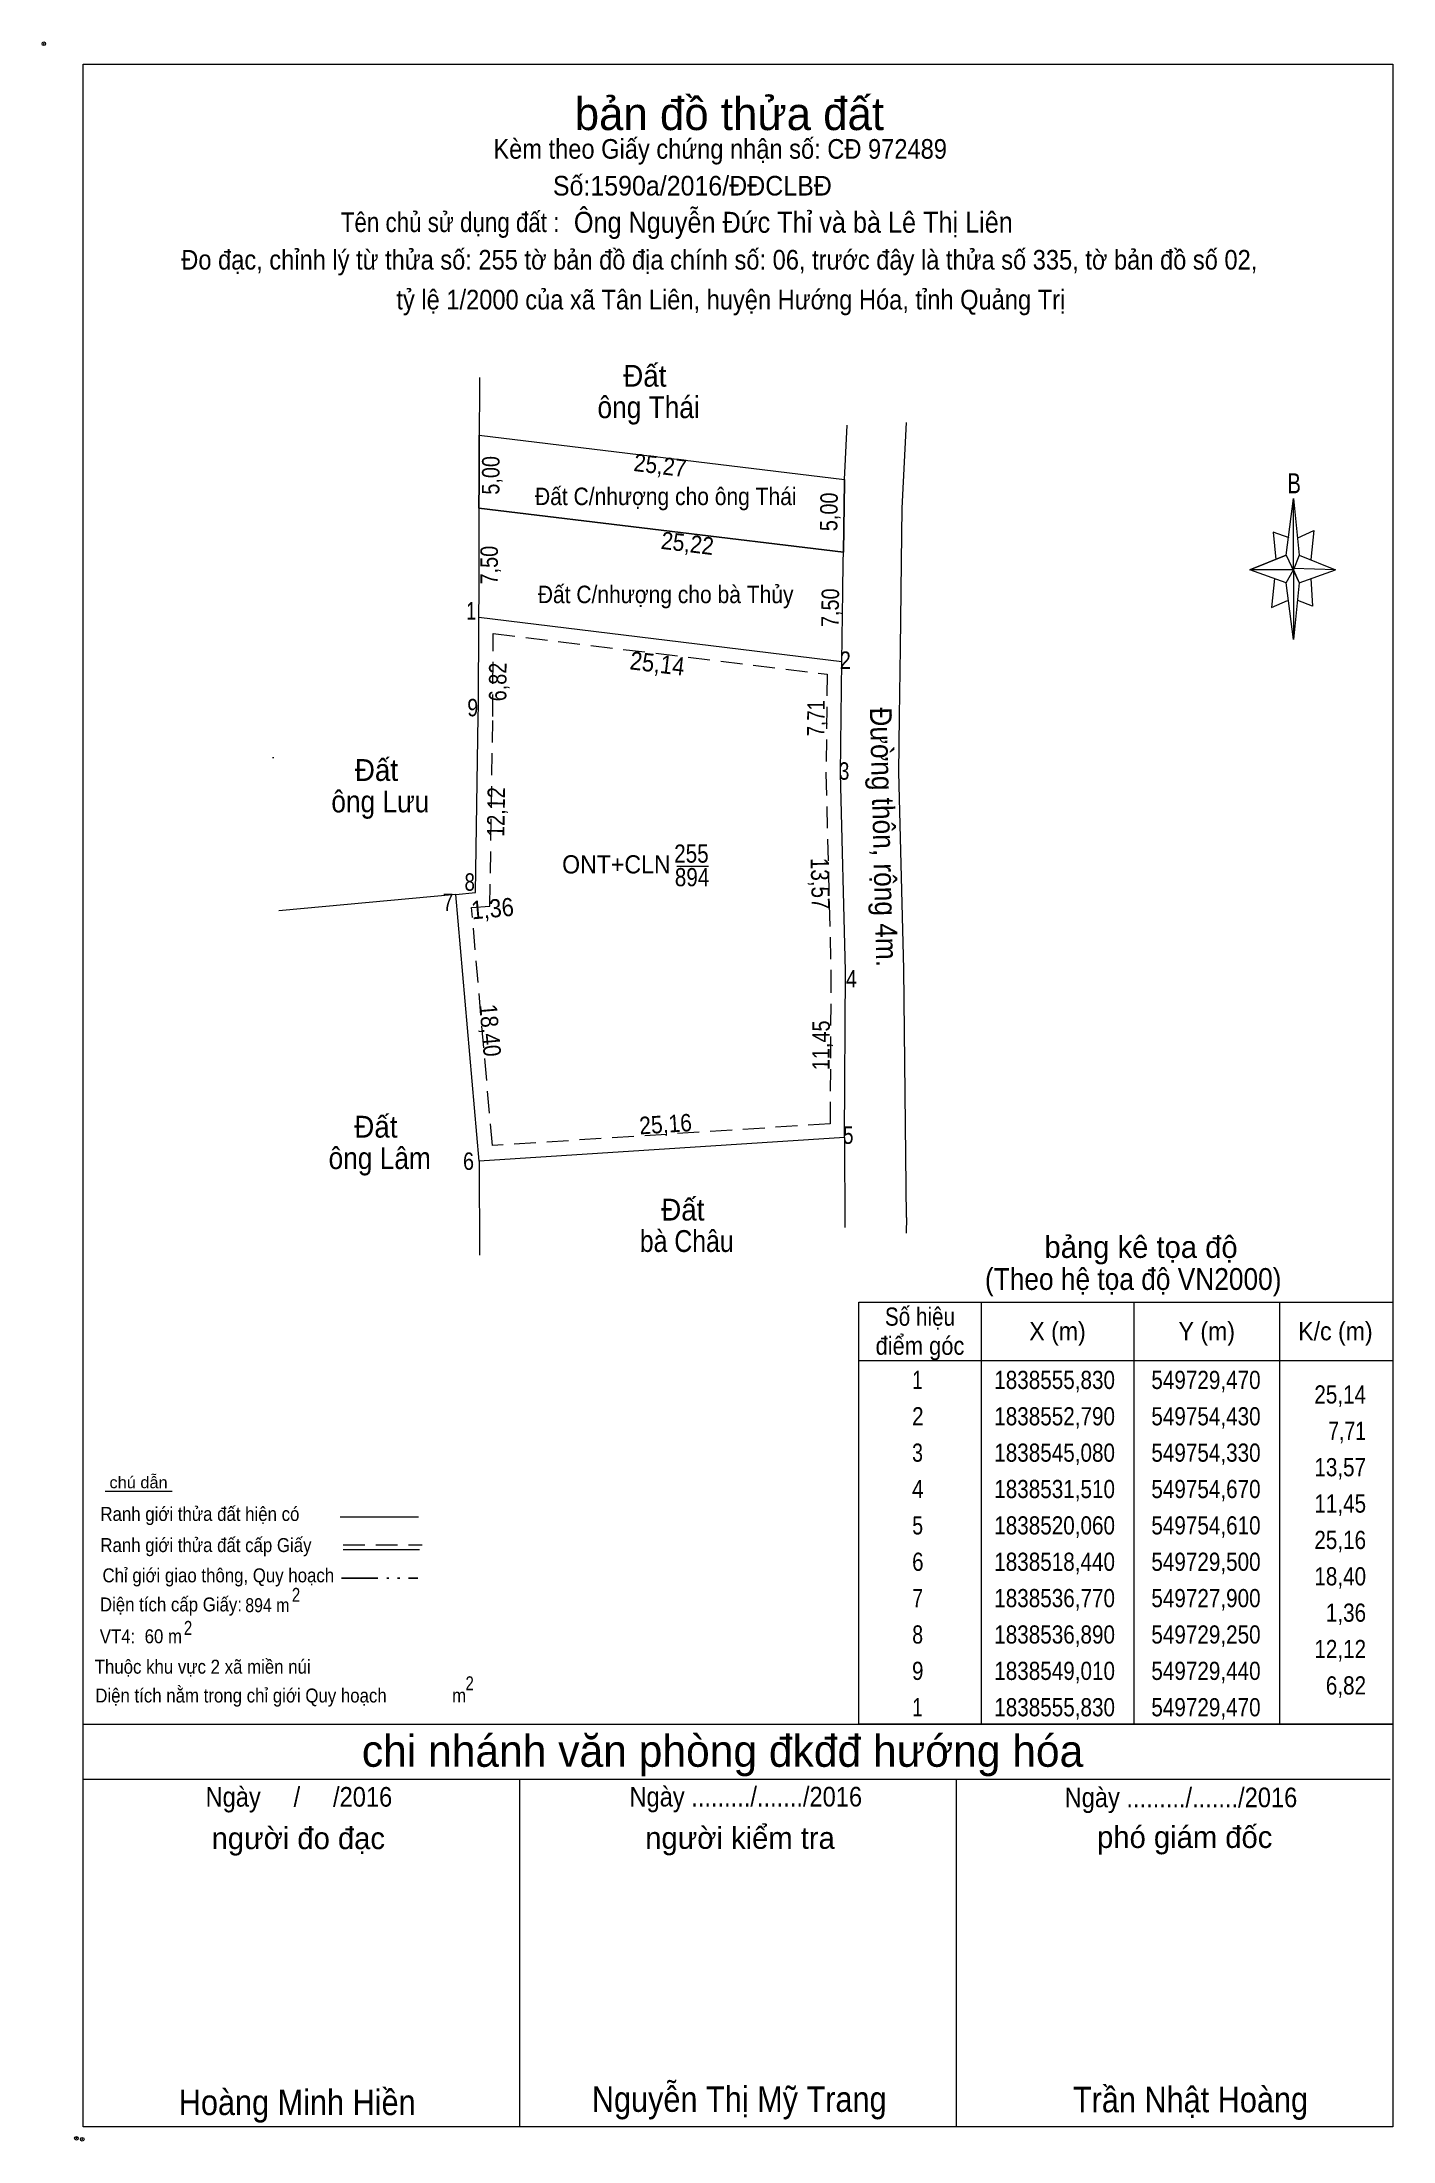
# Model space of a CAD drawing. Header units: metres. Extents: x 549699 to 549792, y 1838451 to 1838595.
import ezdxf
from ezdxf.enums import TextEntityAlignment as Align

# ---------------------------------------------------------------- set-up
doc = ezdxf.new("R2010")
doc.units = ezdxf.units.M
doc.header["$LTSCALE"] = 0.5
doc.header["$PDMODE"] = 32
doc.header["$PDSIZE"] = 0.25
doc.linetypes.add('DASH_DOUBLE_DOT', pattern=[9.2, 5, -1.2, 0.3, -1.2, 0.3, -1.2])
doc.linetypes.add('MEDIUM_DASHED', pattern=[4.5, 3, -1.5])
for name, color, linetype, lineweight in [('1', 7, 'Continuous', 13), ('10', 7, 'Continuous', 13), ('15', 7, 'Continuous', 13), ('18', 7, 'Continuous', 13), ('28', 7, 'Continuous', 13), ('40', 7, 'MEDIUM_DASHED', 13), ('63', 7, 'Continuous', 13)]:
    doc.layers.add(name, color=color, linetype=linetype, lineweight=lineweight)

msp = doc.modelspace()

# ---------------------------------------------------------------- linework, layer by layer
at = {"layer": '1'}
for points in [[(549729.5, 1838565.13), (549729.51, 1838568.33), (549754.6, 1838565.29), (549754.6, 1838565.13)], [(549754.6, 1838565.13), (549754.53, 1838560.29), (549729.49, 1838563.33), (549729.5, 1838565.13)]]:
    msp.add_lwpolyline(points, dxfattribs=at)
at = {"layer": '1', "linetype": 'MEDIUM_DASHED'}
msp.add_lwpolyline([(549730.47, 1838554.7), (549753.42, 1838551.91), (549753.33, 1838545.07), (549753.67, 1838531.5), (549753.61, 1838521), (549730.41, 1838519.5), (549728.98, 1838535.86), (549730.24, 1838535.97), (549730.44, 1838549)], close=True, dxfattribs=at)
at = {"layer": '10'}
for p, q in [((549729.5, 1838518.44), (549727.9, 1838536.77)), ((549754.61, 1838520.06), (549729.5, 1838518.44)), ((549729.5, 1838518.44), (549729.53, 1838511.97))]:
    msp.add_line(p, q, dxfattribs=at)
at = {"layer": '15'}
for p, q in [((549743.08, 1838538.71), (549745.26, 1838538.71)), ((549727.9, 1838536.77), (549715.74, 1838535.65)), ((549727.9, 1838536.77), (549729.25, 1838536.89))]:
    msp.add_line(p, q, dxfattribs=at)
at = {"layer": '18'}
for p, q in [((549758.57, 1838563.32), (549758.86, 1838569.2)), ((549729.51, 1838568.33), (549754.6, 1838565.29)), ((549754.6, 1838565.29), (549754.79, 1838569.02)), ((549754.53, 1838560.29), (549754.6, 1838565.13)), ((549754.6, 1838565.13), (549754.6, 1838565.29)), ((549729.49, 1838563.33), (549754.53, 1838560.29)), ((549758.52, 1838559.62), (549758.57, 1838563.32)), ((549754.49, 1838557.59), (549754.52, 1838559.62)), ((549754.52, 1838559.62), (549754.53, 1838560.29)), ((549758.49, 1838557.59), (549758.52, 1838559.62)), ((549729.47, 1838557.59), (549729.46, 1838555.83)), ((549754.43, 1838552.79), (549754.49, 1838557.59)), ((549758.44, 1838553.7), (549758.49, 1838557.59)), ((549729.47, 1838555.83), (549754.43, 1838552.79)), ((549758.38, 1838549.01), (549758.44, 1838553.7)), ((549729.25, 1838536.89), (549729.44, 1838549.01)), ((549758.33, 1838545.13), (549758.38, 1838549.01)), ((549754.61, 1838520.06), (549754.63, 1838513.86)), ((549758.87, 1838514.56), (549758.83, 1838513.49))]:
    msp.add_line(p, q, dxfattribs=at)
for points in [[(549729.52, 1838572.29), (549729.52, 1838571.51), (549729.51, 1838568.33)], [(549729.51, 1838568.33), (549729.5, 1838565.13), (549729.49, 1838563.33)], [(549729.49, 1838563.33), (549729.48, 1838559.62), (549729.47, 1838557.59)], [(549729.44, 1838549.01), (549729.45, 1838549.61), (549729.47, 1838555.83)], [(549754.33, 1838545.08), (549754.38, 1838549.01), (549754.43, 1838552.79)], [(549754.61, 1838520.06), (549754.67, 1838531.51), (549754.33, 1838545.08)], [(549758.87, 1838514.56), (549758.67, 1838531.63), (549758.33, 1838545.18)]]:
    msp.add_lwpolyline(points, dxfattribs=at)
at = {"layer": '28'}
for p, q in [((549784.95, 1838560.08), (549785.45, 1838563.98)), ((549784.95, 1838558.18), (549782.45, 1838559.08)), ((549785.85, 1838560.08), (549788.35, 1838559.08)), ((549785.85, 1838558.18), (549785.45, 1838554.28)), ((549786.65, 1838558.48), (549786.75, 1838556.58)), ((549786.75, 1838556.58), (549785.75, 1838556.98)), ((549703.8, 1838495.75), (549708.4, 1838495.75)), ((549719.95, 1838493.98), (549725.33, 1838493.98)), ((549720.15, 1838491.74), (549725.41, 1838491.74)), ((549702.29, 1838479.74), (549792.29, 1838479.74)), ((549702.29, 1838475.94), (549792.09, 1838475.94)), ((549702.29, 1838475.94), (549792.09, 1838475.94)), ((549702.29, 1838475.94), (549792.09, 1838475.94)), ((549732.29, 1838452.04), (549732.29, 1838475.94)), ((549762.29, 1838452.04), (549762.29, 1838475.94))]:
    msp.add_line(p, q, dxfattribs=at)
at = {"layer": '28', "linetype": 'MEDIUM_DASHED'}
msp.add_line((549720.15, 1838492.06), (549725.59, 1838492.06), dxfattribs=at)
at = {"layer": '28', "linetype": 'DASH_DOUBLE_DOT', "lineweight": 25}
msp.add_line((549720.05, 1838489.77), (549725.29, 1838489.77), dxfattribs=at)
at = {"layer": '28'}
for points in [[(549702.29, 1838593.84), (549792.29, 1838593.84), (549792.29, 1838452.04), (549702.29, 1838452.04)], [(549785.45, 1838563.98), (549785.85, 1838560.08), (549785.45, 1838559.08)], [(549785.45, 1838559.08), (549782.45, 1838559.08), (549784.95, 1838560.08), (549785.85, 1838558.18), (549788.35, 1838559.08), (549785.45, 1838559.18)], [(549785.45, 1838559.08), (549785.45, 1838554.28), (549784.95, 1838558.18)]]:
    msp.add_lwpolyline(points, close=True, dxfattribs=at)
for points in [[(549785.15, 1838561.28), (549784.05, 1838561.68), (549784.25, 1838559.78)], [(549785.75, 1838561.28), (549786.85, 1838561.78), (549786.65, 1838559.78)], [(549785.45, 1838559.08), (549784.95, 1838560.08), (549782.45, 1838559.08)], [(549785.45, 1838559.08), (549785.85, 1838558.18), (549788.35, 1838559.08)], [(549784.15, 1838558.48), (549783.95, 1838556.48), (549785.05, 1838556.98)], [(549792.29, 1838452.04), (549702.29, 1838452.04), (549702.29, 1838475.94)]]:
    msp.add_lwpolyline(points, dxfattribs=at)
for p in [(549699.59, 1838595.24), (549701.83, 1838451.26), (549702.23, 1838451.2)]:
    msp.add_point(p, dxfattribs=at)
at = {"layer": '40'}
msp.add_line((549715.39, 1838546.15), (549715.3, 1838546.15), dxfattribs=at)
at = {"layer": '63'}
for p, q in [((549763.99, 1838508.74), (549763.99, 1838479.74)), ((549774.49, 1838508.74), (549774.49, 1838479.74)), ((549784.49, 1838508.74), (549784.49, 1838479.74)), ((549755.59, 1838504.74), (549792.29, 1838504.74))]:
    msp.add_line(p, q, dxfattribs=at)
msp.add_lwpolyline([(549755.59, 1838508.74), (549792.29, 1838508.74), (549792.29, 1838479.74), (549755.59, 1838479.74)], close=True, dxfattribs=at)

# ---------------------------------------------------------------- texts
at = {"layer": '1'}
for s, width, p in [('ONT+CLN', 0.95, (549738.93, 1838538.21)), ('255', 0.85, (549744.085, 1838538.95)), ('894', 0.85, (549744.13, 1838537.33))]:
    msp.add_text(s, height=1.25, dxfattribs=dict(at, width=width)).set_placement(p, align=Align.CENTER)
at = {"layer": '15', "width": 0.9}
for s, p in [('Đất C/nhượng cho ông Thái', (549742.325, 1838563.53)), ('Đất C/nhượng cho bà Thủy', (549742.315, 1838556.79))]:
    msp.add_text(s, height=1.2, dxfattribs=at).set_placement(p, align=Align.CENTER)
msp.add_text('Đường thôn, rộng 4m.', height=1.5, rotation=271.435, dxfattribs=at).set_placement((549756.5666, 1838540.6838), align=Align.CENTER)
at = {"layer": '28'}
for s, height, p in [('bản đồ thửa đất', 2.25, (549746.695, 1838589.31)), ('bảng kê tọa độ', 1.5, (549774.98, 1838511.78)), ('chi nhánh văn phòng đkđđ hướng hóa', 2.187, (549746.225, 1838476.8)), ('người đo đạc', 1.5, (549717.075, 1838471.14)), ('người kiểm tra', 1.5, (549747.425, 1838471.16)), ('phó giám đốc', 1.5, (549777.98, 1838471.22))]:
    msp.add_text(s, height=height, dxfattribs=at).set_placement(p, align=Align.CENTER)
for s, height, width, p in [('Kèm theo Giấy chứng nhận số: CĐ 972489', 1.35, 0.9, (549746.06, 1838587.34)), ('Số:1590a/2016/ĐĐCLBĐ', 1.35, 0.95, (549744.15, 1838584.81)), ('Tên chủ sử dụng đất :', 1.35, 0.85, (549727.505, 1838582.3)), ('Đo đạc, chỉnh lý từ thửa số: 255 tờ bản đồ địa chính số: 06, trước đây là thửa số 335, tờ bản đồ số 02,', 1.35, 0.9, (549746, 1838579.72)), (' tỷ lệ 1/2000 của xã Tân Liên, huyện Hướng Hóa, tỉnh Quảng Trị', 1.35, 0.9, (549746.57, 1838576.98)), ('B', 1.378, 0.75, (549785.5, 1838564.34)), ('(Theo hệ tọa độ VN2000)', 1.5, 0.9, (549774.44, 1838509.58)), ('chú dẫn', 0.8, 1.05, (549706.1, 1838495.95)), ('Ranh giới thửa đất hiện có ', 0.96, 0.9, (549710.475, 1838493.7)), ('Ranh giới thửa đất cấp Giấy', 0.96, 0.9, (549710.73, 1838491.56)), ('Chỉ giới giao thông, Quy hoạch', 0.96, 0.9, (549711.58, 1838489.48)), ('Diện tích cấp Giấy: ', 0.96, 0.9, (549708.485, 1838487.48)), ('894 m ', 0.96, 0.85, (549715.1, 1838487.43)), ('2', 0.96, 0.8, (549716.92, 1838488.14)), ('2', 0.96, 0.8, (549716.92, 1838488.14)), (' VT4:  60 m ', 0.96, 0.9, (549706.26, 1838485.29)), ('2', 0.96, 0.8, (549709.5, 1838485.87)), ('Thuộc khu vực 2 xã miền núi', 0.96, 0.9, (549710.505, 1838483.2)), ('2', 0.96, 0.8, (549728.85, 1838482.06)), ('Diện tích nằm trong chỉ giới Quy hoạch              m', 0.96, 0.9, (549715.865, 1838481.22)), ('Ngày     /     /2016', 1.35, 0.9, (549717.115, 1838474.06)), ('Ngày ........./......./2016', 1.35, 0.9, (549747.82, 1838474.07)), ('Ngày ........./......./2016', 1.35, 0.9, (549777.72, 1838474.02)), ('Nguyễn Thị Mỹ Trang', 1.75, 0.9, (549747.37, 1838453.08)), ('Hoàng Minh Hiền', 1.75, 0.9, (549717, 1838452.86)), ('Trần Nhật Hoàng', 1.75, 0.9, (549778.375, 1838453.05))]:
    msp.add_text(s, height=height, dxfattribs=dict(at, width=width)).set_placement(p, align=Align.CENTER)
at = {"layer": '28', "width": 0.9}
msp.add_text('Ông Nguyễn Đức Thỉ và bà Lê Thị Liên', height=1.44, dxfattribs=at).set_placement((549736.01, 1838582.25))
at = {"layer": '63'}
for s, height, width, p in [('Đất ', 1.5, 0.95, (549741.15, 1838571.67)), ('ông Thái', 1.5, 0.9, (549741.145, 1838569.51)), ('Đất ', 1.5, 0.95, (549722.71, 1838544.57)), ('ông Lưu', 1.5, 0.9, (549722.71, 1838542.41)), ('Đất ', 1.5, 0.95, (549722.67, 1838520.05)), ('ông Lâm', 1.5, 0.9, (549722.67, 1838517.89)), ('Đất ', 1.5, 0.95, (549743.76, 1838514.35)), ('bà Châu', 1.5, 0.85, (549743.765, 1838512.19)), ('Số hiệu', 1.25, 0.85, (549759.79, 1838507.12)), ('X (m)', 1.25, 0.95, (549769.24, 1838506.12)), ('Y (m)', 1.25, 0.95, (549779.495, 1838506.12)), ('K/c (m)', 1.25, 0.95, (549788.335, 1838506.12)), ('điểm góc', 1.25, 0.9, (549759.79, 1838505.12)), (' 1', 1.25, 0.75, (549759.44, 1838502.77)), ('1838555,830', 1.25, 0.85, (549769.04, 1838502.77)), ('549729,470', 1.25, 0.85, (549779.44, 1838502.77)), (' 2', 1.25, 0.85, (549759.445, 1838500.27)), ('1838552,790', 1.25, 0.85, (549769.04, 1838500.27)), ('549754,430', 1.25, 0.85, (549779.44, 1838500.27)), (' 3', 1.25, 0.8, (549759.435, 1838497.77)), ('1838545,080', 1.25, 0.85, (549769.04, 1838497.77)), ('549754,330', 1.25, 0.85, (549779.44, 1838497.77)), (' 4', 1.25, 0.85, (549759.44, 1838495.27)), ('1838531,510', 1.25, 0.85, (549769.04, 1838495.27)), ('549754,670', 1.25, 0.85, (549779.44, 1838495.27)), (' 5', 1.25, 0.8, (549759.445, 1838492.77)), ('1838520,060', 1.25, 0.85, (549769.04, 1838492.77)), ('549754,610', 1.25, 0.85, (549779.44, 1838492.77)), (' 6', 1.25, 0.85, (549759.445, 1838490.27)), ('1838518,440', 1.25, 0.85, (549769.04, 1838490.27)), ('549729,500', 1.25, 0.85, (549779.44, 1838490.27)), (' 7', 1.25, 0.8, (549759.445, 1838487.77)), ('1838536,770', 1.25, 0.85, (549769.04, 1838487.77)), ('549727,900', 1.25, 0.85, (549779.44, 1838487.77)), (' 8', 1.25, 0.8, (549759.445, 1838485.27)), ('1838536,890', 1.25, 0.85, (549769.04, 1838485.27)), ('549729,250', 1.25, 0.85, (549779.44, 1838485.27)), (' 9', 1.25, 0.85, (549759.44, 1838482.77)), ('1838549,010', 1.25, 0.85, (549769.04, 1838482.77)), ('549729,440', 1.25, 0.85, (549779.44, 1838482.77)), (' 1', 1.25, 0.75, (549759.44, 1838480.27)), ('1838555,830', 1.25, 0.85, (549769.04, 1838480.27)), ('549729,470', 1.25, 0.85, (549779.44, 1838480.27))]:
    msp.add_text(s, height=height, dxfattribs=dict(at, width=width)).set_placement(p, align=Align.CENTER)
for s, height, rotation, width, p in [('5,00', 1.2, 89.771, 0.85, (549730.8954, 1838565.5726)), ('25,27', 1.2, 353.091, 0.9, (549741.8678, 1838565.6634)), ('5,00', 1.2, 89.198, 0.85, (549754.129, 1838563.0566)), ('7,50', 1.2, 89.771, 0.85, (549730.7854, 1838559.4026)), ('25,22', 1.2, 353.078, 0.9, (549743.7427, 1838560.3111)), ('7,50', 1.2, 89.236, 0.85, (549754.2181, 1838556.467)), ('25,14', 1.25, 353.056, 0.9, (549741.6694, 1838552.0211)), ('6,82', 1.2, 89.748, 0.85, (549731.3759, 1838551.3674)), ('7,71', 1.2, 89.257, 0.8, (549753.2368, 1838548.8722)), ('12,12', 1.2, 89.102, 0.85, (549731.2574, 1838542.4256)), ('13,57', 1.25, 271.435, 0.85, (549752.3152, 1838537.4957)), ('1,36', 1.25, 5.08, 0.9, (549730.4697, 1838535.1789)), ('18,40', 1.2, 274.989, 0.9, (549729.6661, 1838527.3722)), ('11,45', 1.2, 89.7, 0.85, (549753.589, 1838526.3919)), ('25,16', 1.2, 3.691, 0.9, (549742.3464, 1838520.3846))]:
    msp.add_text(s, height=height, rotation=rotation, dxfattribs=dict(at, width=width)).set_placement(p, align=Align.CENTER)
for s, height, width, p in [(' 1', 1.2, 0.75, (549729.29, 1838555.66)), (' 2', 1.2, 0.85, (549755.04, 1838552.27)), (' 9', 1.2, 0.85, (549729.44, 1838549.01)), (' 3', 1.2, 0.8, (549754.94, 1838544.65)), (' 8', 1.2, 0.8, (549729.21, 1838537.02)), (' 7', 1.2, 0.8, (549727.72, 1838535.63)), (' 4', 1.2, 0.85, (549755.46, 1838530.37)), (' 5', 1.2, 0.8, (549755.22, 1838519.62)), (' 6', 1.2, 0.85, (549729.15, 1838517.83)), ('25,14', 1.25, 0.85, (549790.44, 1838501.77)), ('7,71', 1.25, 0.8, (549790.44, 1838499.27)), ('13,57', 1.25, 0.85, (549790.44, 1838496.77)), ('11,45', 1.25, 0.85, (549790.44, 1838494.27)), ('25,16', 1.25, 0.85, (549790.44, 1838491.77)), ('18,40', 1.25, 0.85, (549790.44, 1838489.27)), ('1,36', 1.25, 0.85, (549790.44, 1838486.77)), ('12,12', 1.25, 0.85, (549790.44, 1838484.27)), ('6,82', 1.25, 0.85, (549790.44, 1838481.77))]:
    msp.add_text(s, height=height, dxfattribs=dict(at, width=width)).set_placement(p, align=Align.RIGHT)

doc.saveas('drawing.dxf')
